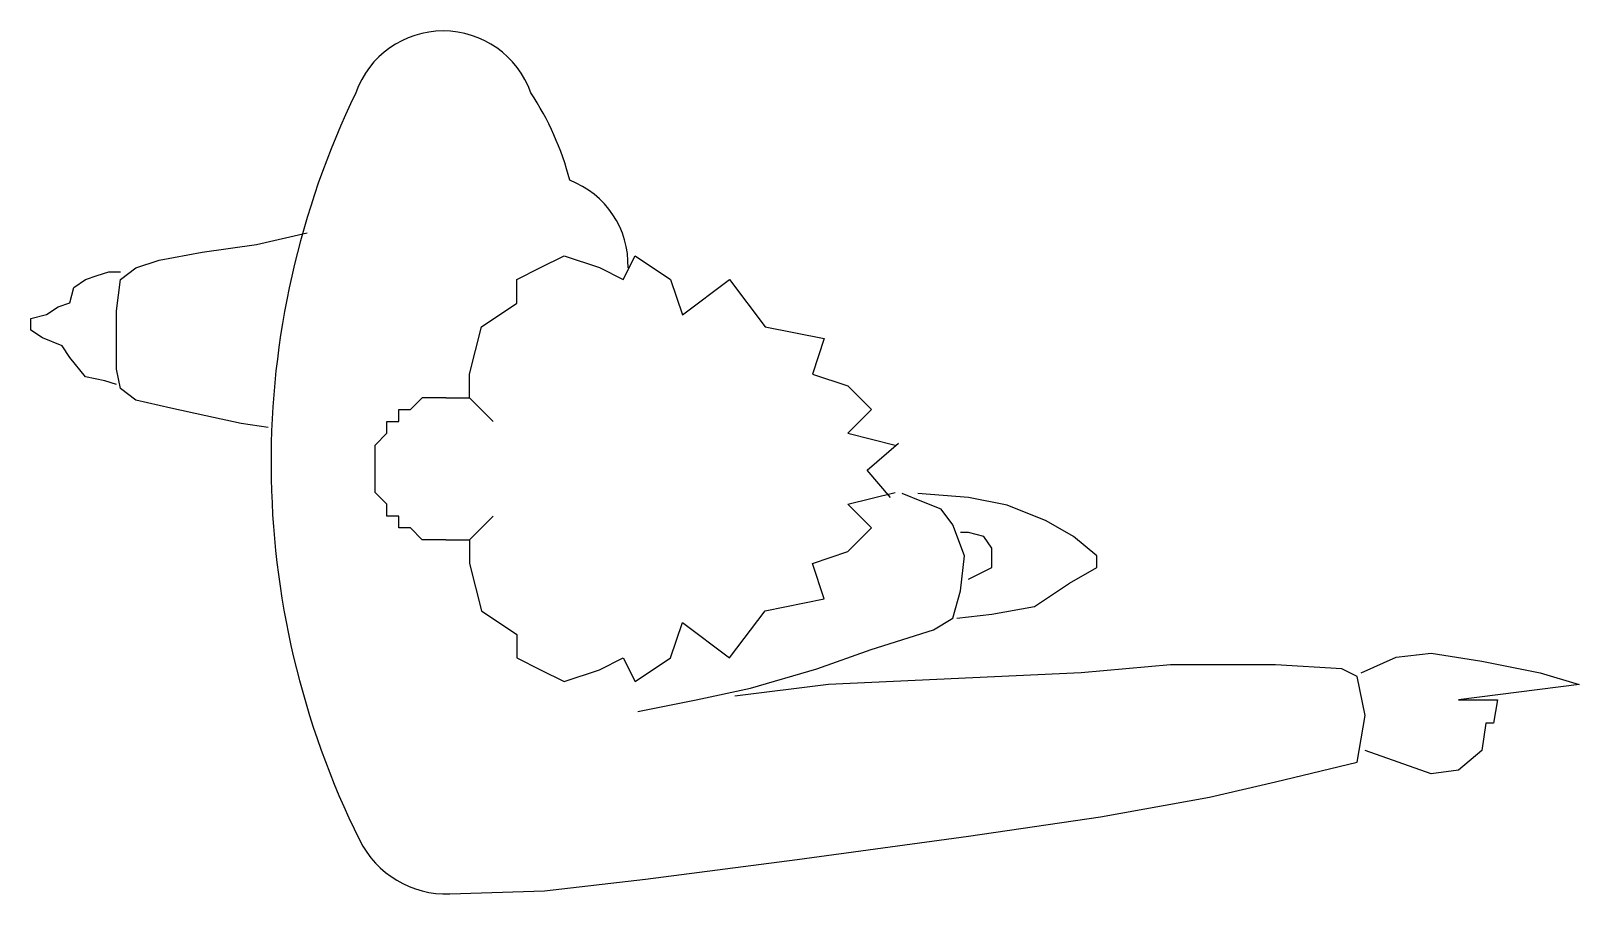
# Model space of a CAD drawing. Extents: x -0.32 to 0.476, y -0.211 to 0.233.
import ezdxf

# ---------------------------------------------------------------- set-up
doc = ezdxf.new("R2010")
doc.units = 0
doc.header["$MEASUREMENT"] = 0

msp = doc.modelspace()

# ---------------------------------------------------------------- linework, layer by layer
at = {"color": 0, "linetype": 'ByBlock'}
for p, q in [((-0.20447, 0.12285), (-0.17847, 0.12885)), ((-0.23247, 0.11885), (-0.20447, 0.12285)), ((-0.26647, 0.11085), (-0.25447, 0.11485)), ((-0.25447, 0.11485), (-0.23247, 0.11885)), ((-0.05847, 0.11097), (-0.04631, 0.11704)), ((-0.04631, 0.11704), (-0.02808, 0.11097)), ((-0.01593, 0.10489), (-0.00985, 0.11704)), ((-0.00985, 0.11704), (0.00838, 0.10489)), ((-0.29847, 0.10085), (-0.29247, 0.10485)), ((-0.29247, 0.10485), (-0.28647, 0.10685)), ((-0.28647, 0.10685), (-0.28047, 0.10885)), ((-0.28047, 0.10885), (-0.27447, 0.10885)), ((-0.27647, 0.08885), (-0.27447, 0.10485)), ((-0.27447, 0.10485), (-0.26647, 0.11085)), ((-0.07062, 0.10489), (-0.05847, 0.11097)), ((-0.07062, 0.09273), (-0.07062, 0.10489)), ((-0.02808, 0.11097), (-0.01593, 0.10489)), ((0.00838, 0.10489), (0.01446, 0.08666)), ((0.01446, 0.08666), (0.03877, 0.10489)), ((0.03877, 0.10489), (0.057, 0.08058)), ((-0.30047, 0.09285), (-0.29847, 0.10085)), ((-0.31247, 0.08685), (-0.30647, 0.09085)), ((-0.30647, 0.09085), (-0.30047, 0.09285)), ((-0.27647, 0.07085), (-0.27647, 0.08885)), ((-0.08886, 0.08058), (-0.07062, 0.09273)), ((-0.32047, 0.08485), (-0.31247, 0.08685)), ((-0.32047, 0.07885), (-0.32047, 0.08485)), ((-0.09493, 0.05627), (-0.08886, 0.08058)), ((0.057, 0.08058), (0.08739, 0.0745)), ((-0.31447, 0.07485), (-0.32047, 0.07885)), ((-0.30447, 0.07085), (-0.31447, 0.07485)), ((0.08739, 0.0745), (0.08131, 0.05627)), ((-0.30047, 0.06485), (-0.30447, 0.07085)), ((-0.29247, 0.05485), (-0.30047, 0.06485)), ((-0.27647, 0.05885), (-0.27647, 0.07085)), ((-0.27447, 0.04885), (-0.27647, 0.05885)), ((-0.09493, 0.04411), (-0.09493, 0.05627)), ((0.08131, 0.05627), (0.09955, 0.05019)), ((-0.28247, 0.05285), (-0.29247, 0.05485)), ((-0.27647, 0.05085), (-0.28247, 0.05285)), ((-0.26647, 0.04285), (-0.27447, 0.04885)), ((0.09955, 0.05019), (0.1117, 0.03804)), ((-0.24847, 0.03885), (-0.26647, 0.04285)), ((-0.12532, 0.03804), (-0.11924, 0.04411)), ((-0.10709, 0.04411), (-0.11924, 0.04411)), ((-0.10709, 0.04411), (-0.09493, 0.04411)), ((-0.09493, 0.04411), (-0.08278, 0.03196)), ((-0.23047, 0.03485), (-0.24847, 0.03885)), ((-0.21247, 0.03085), (-0.23047, 0.03485)), ((-0.13748, 0.02588), (-0.13748, 0.03196)), ((-0.13748, 0.03196), (-0.1314, 0.03196)), ((-0.1314, 0.03196), (-0.1314, 0.03804)), ((-0.1314, 0.03804), (-0.12532, 0.03804)), ((-0.08278, 0.03196), (-0.08278, 0.03196)), ((0.1117, 0.03804), (0.09955, 0.02588)), ((-0.19847, 0.02885), (-0.21247, 0.03085)), ((-0.14355, 0.0198), (-0.13748, 0.02588)), ((0.09955, 0.02588), (0.12386, 0.0198)), ((-0.14355, 0.00765), (-0.14355, 0.0198)), ((0.10953, 0.00685), (0.12553, 0.02085)), ((-0.14355, 0.00157), (-0.14355, 0.00765)), ((-0.14355, -0.00451), (-0.14355, 0.00157)), ((0.12153, -0.00715), (0.10953, 0.00685)), ((-0.13748, -0.01058), (-0.14355, -0.00451)), ((0.09955, -0.01058), (0.12386, -0.00451)), ((0.13753, -0.00915), (0.12753, -0.00515)), ((0.16153, -0.00715), (0.13553, -0.00515)), ((0.18153, -0.01115), (0.16153, -0.00715)), ((-0.13748, -0.01666), (-0.13748, -0.01058)), ((0.1117, -0.02274), (0.09955, -0.01058)), ((0.14753, -0.01315), (0.13753, -0.00915)), ((0.15353, -0.02115), (0.14753, -0.01315)), ((0.20153, -0.01915), (0.18153, -0.01115)), ((-0.1314, -0.01666), (-0.13748, -0.01666)), ((-0.1314, -0.02274), (-0.1314, -0.01666)), ((-0.12532, -0.02274), (-0.1314, -0.02274)), ((-0.11924, -0.02882), (-0.12532, -0.02274)), ((-0.09493, -0.02882), (-0.08278, -0.01666)), ((-0.08278, -0.01666), (-0.08278, -0.01666)), ((0.09955, -0.03489), (0.1117, -0.02274)), ((0.15953, -0.03715), (0.15353, -0.02115)), ((0.21553, -0.02715), (0.20153, -0.01915)), ((-0.10709, -0.02882), (-0.11924, -0.02882)), ((-0.10709, -0.02882), (-0.09493, -0.02882)), ((-0.09493, -0.02882), (-0.09493, -0.04097)), ((0.16153, -0.02515), (0.15753, -0.02515)), ((0.16953, -0.02715), (0.16153, -0.02515)), ((0.17353, -0.03315), (0.16953, -0.02715)), ((0.22753, -0.03715), (0.21553, -0.02715)), ((0.08131, -0.04097), (0.09955, -0.03489)), ((0.15753, -0.05515), (0.15953, -0.03715)), ((0.17353, -0.04315), (0.17353, -0.03315)), ((0.22753, -0.04315), (0.22753, -0.03715)), ((-0.09493, -0.04097), (-0.08886, -0.06528)), ((0.08739, -0.0592), (0.08131, -0.04097)), ((0.16153, -0.04915), (0.17353, -0.04315)), ((0.21353, -0.05115), (0.22753, -0.04315)), ((0.15353, -0.06915), (0.15753, -0.05515)), ((0.19553, -0.06315), (0.21353, -0.05115)), ((0.057, -0.06528), (0.08739, -0.0592)), ((0.17353, -0.06715), (0.19553, -0.06315)), ((-0.08886, -0.06528), (-0.07062, -0.07744)), ((0.00838, -0.08959), (0.01446, -0.07136)), ((0.01446, -0.07136), (0.03877, -0.08959)), ((0.03877, -0.08959), (0.057, -0.06528)), ((0.14353, -0.07515), (0.15353, -0.06915)), ((0.15553, -0.06915), (0.17353, -0.06715)), ((-0.07062, -0.07744), (-0.07062, -0.08959)), ((0.11153, -0.08515), (0.14353, -0.07515)), ((0.08353, -0.09515), (0.11153, -0.08515)), ((0.38153, -0.08915), (0.39953, -0.08715)), ((0.39953, -0.08715), (0.42553, -0.09115)), ((-0.07062, -0.08959), (-0.05847, -0.09567)), ((-0.02808, -0.09567), (-0.01593, -0.08959)), ((-0.01593, -0.08959), (-0.00985, -0.10175)), ((-0.00985, -0.10175), (0.00838, -0.08959)), ((0.04953, -0.10515), (0.08353, -0.09515)), ((0.26553, -0.09315), (0.21953, -0.09715)), ((0.31953, -0.09315), (0.26553, -0.09315)), ((0.35353, -0.09515), (0.31953, -0.09315)), ((0.36153, -0.09915), (0.35353, -0.09515)), ((0.36353, -0.09715), (0.38153, -0.08915)), ((0.42553, -0.09115), (0.45553, -0.09715)), ((-0.05847, -0.09567), (-0.04631, -0.10175)), ((-0.04631, -0.10175), (-0.02808, -0.09567)), ((0.08953, -0.10315), (0.04153, -0.10915)), ((0.21953, -0.09715), (0.08953, -0.10315)), ((0.36553, -0.11915), (0.36153, -0.09915)), ((0.47553, -0.10315), (0.41353, -0.11115)), ((0.45553, -0.09715), (0.47553, -0.10315)), ((-0.00847, -0.11715), (0.02153, -0.11115)), ((0.02153, -0.11115), (0.04953, -0.10515)), ((0.41353, -0.11115), (0.43353, -0.11115)), ((0.43353, -0.11115), (0.43153, -0.12315)), ((0.36153, -0.14315), (0.36553, -0.11915)), ((0.42753, -0.12315), (0.42553, -0.13715)), ((0.43153, -0.12315), (0.42753, -0.12315)), ((0.31953, -0.15315), (0.36153, -0.14315)), ((0.39953, -0.14915), (0.36553, -0.13715)), ((0.42553, -0.13715), (0.41353, -0.14715)), ((0.41353, -0.14715), (0.39953, -0.14915)), ((0.28553, -0.16115), (0.31953, -0.15315)), ((0.22953, -0.17115), (0.28553, -0.16115)), ((0.16153, -0.18115), (0.22953, -0.17115)), ((0.07353, -0.19315), (0.16153, -0.18115)), ((-0.00447, -0.20315), (0.07353, -0.19315)), ((-0.05647, -0.20915), (-0.00447, -0.20315)), ((-0.10503, -0.21083), (-0.05647, -0.20915))]:
    msp.add_line(p, q, dxfattribs=at)
for centre, radius, start, end in [((-0.10847, 0.18478), 0.04778, 19.65382, 160.34618), ((0.2392, 0.01085), 0.43622, 154.17901, 206.3963), ((-0.18472, 0.12001), 0.14572, 14.23491, 33.69007), ((-0.05972, 0.11251), 0.04628, 357.93618, 69.44395), ((-0.10675, -0.16086), 0.05, 206.3963, 271.97493)]:
    msp.add_arc(centre, radius, start, end, dxfattribs=at)

doc.saveas('drawing.dxf')
